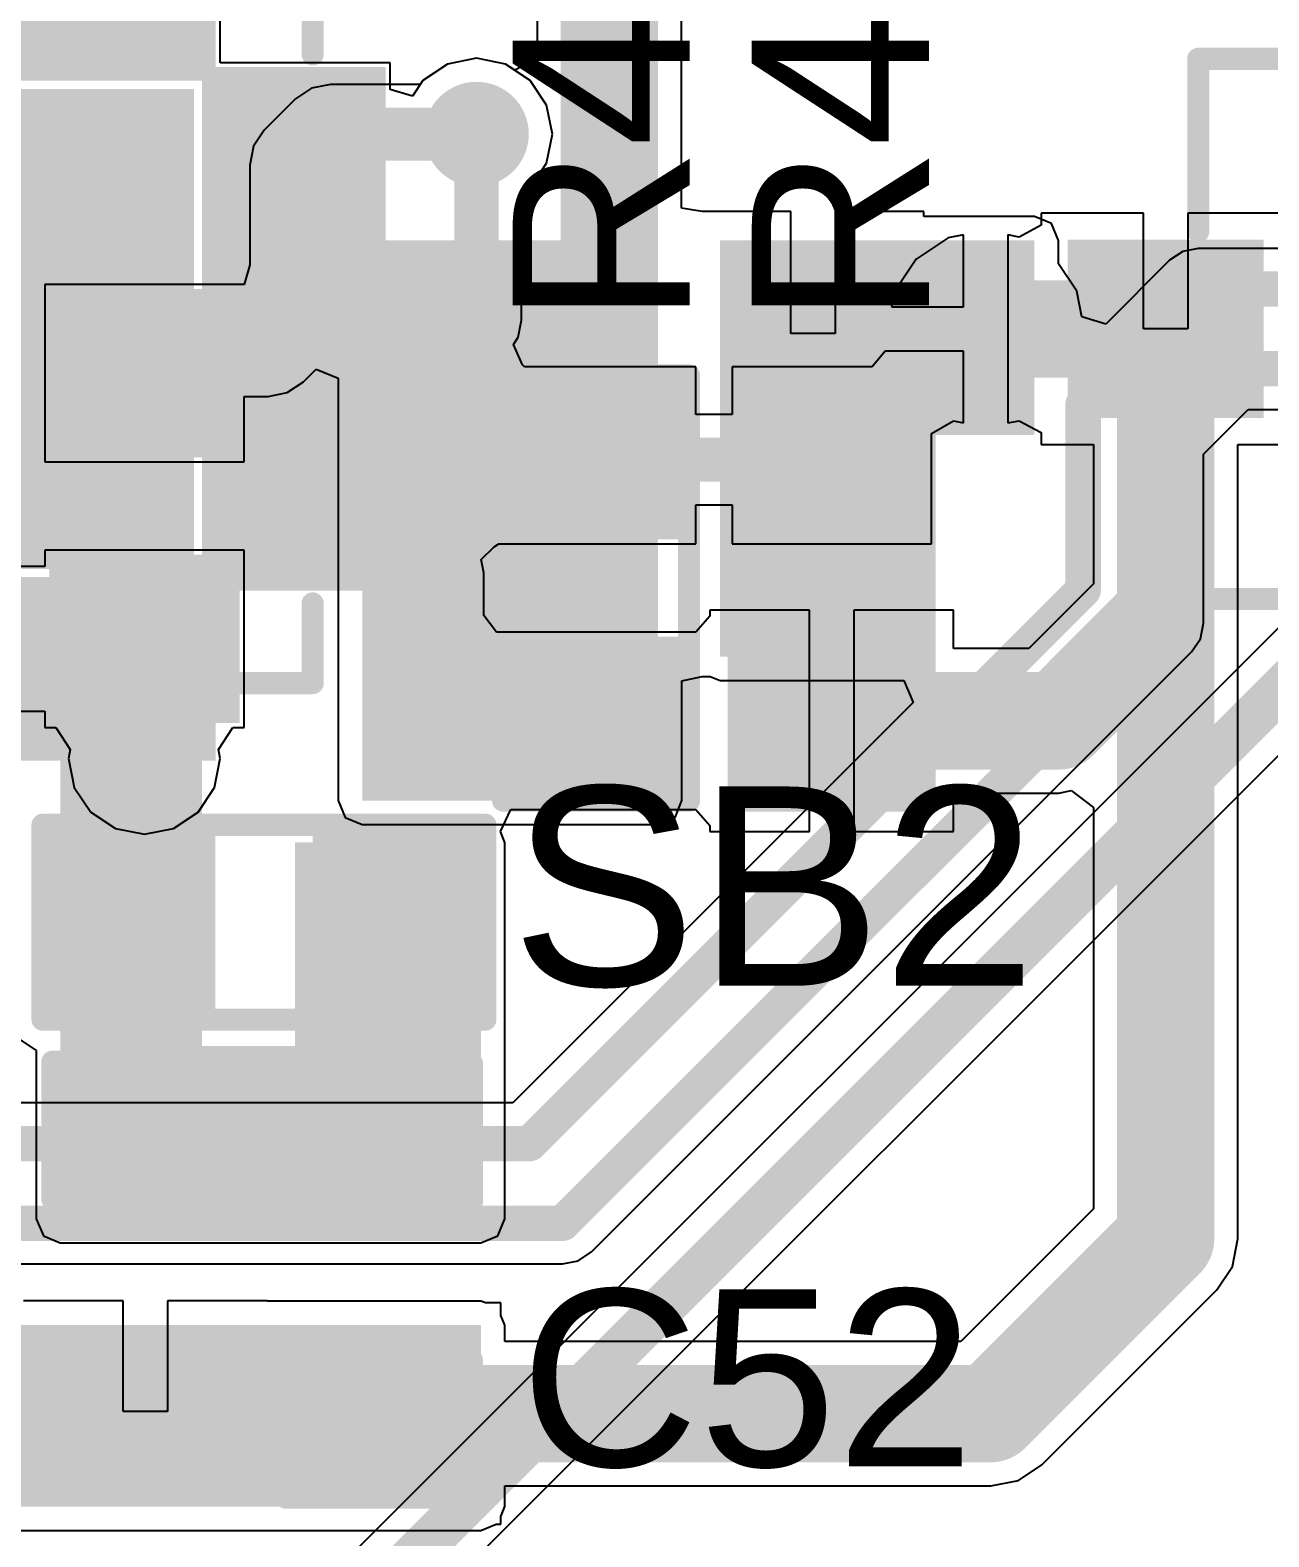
# Model space of a CAD drawing. Header units: millimetres. Extents: x -0.26 to 4.68, y -0.29 to 2.93.
# Drawn here: x 3.935 to 4.2148, y 1.1881 to 1.5284 of the extents above; entities that cross this region are included whole.
import ezdxf

# ---------------------------------------------------------------- set-up
doc = ezdxf.new("R2010")
doc.units = ezdxf.units.MM
doc.header["$MEASUREMENT"] = 0
for name, color, linetype in [('BottomLayer', 5, 'Continuous'), ('BottomPaste', 16, 'Continuous'), ('BottomSolder', 6, 'Continuous'), ('TopLayer', 1, 'Continuous'), ('TopOverlay', 2, 'Continuous'), ('TopPaste', 8, 'Continuous'), ('TopSolder', 216, 'Continuous'), ('ViaHoleLayer', 16, 'Continuous')]:
    doc.layers.add(name, color=color, linetype=linetype)
doc.styles.add('Arial', font='', dxfattribs={"height": 0.2})
doc.styles.get('Arial').set_extended_font_data('Arial')

# ---------------------------------------------------------------- blocks, each defined once
blk = doc.blocks.new('24_QFN__4_4__21')
at = {"layer": 'TopLayer'}
for points in [[(-0.05512, 0.06004), (-0.05512, 0.0935), (-0.04331, 0.0935), (-0.04331, 0.06004)], [(-0.03543, 0.06004), (-0.03543, 0.0935), (-0.02362, 0.0935), (-0.02362, 0.06004)], [(-0.01575, 0.06004), (-0.01575, 0.0935), (-0.00394, 0.0935), (-0.00394, 0.06004)], [(0.00394, 0.06004), (0.00394, 0.0935), (0.01575, 0.0935), (0.01575, 0.06004)], [(0.02362, 0.06004), (0.02362, 0.0935), (0.03543, 0.0935), (0.03543, 0.06004)], [(0.04331, 0.06004), (0.04331, 0.0935), (0.05512, 0.0935), (0.05512, 0.06004)], [(-0.0935, 0.05512), (-0.06004, 0.05512), (-0.06004, 0.04331), (-0.0935, 0.04331)], [(0.06004, 0.05512), (0.0935, 0.05512), (0.0935, 0.04331), (0.06004, 0.04331)], [(-0.0502, -0.0502), (-0.0502, 0.0502), (0.0502, 0.0502), (0.0502, -0.0502)], [(-0.0935, 0.03543), (-0.06004, 0.03543), (-0.06004, 0.02362), (-0.0935, 0.02362)], [(0.06004, 0.03543), (0.0935, 0.03543), (0.0935, 0.02362), (0.06004, 0.02362)], [(-0.0935, 0.01575), (-0.06004, 0.01575), (-0.06004, 0.00394), (-0.0935, 0.00394)], [(0.06004, 0.01575), (0.0935, 0.01575), (0.0935, 0.00394), (0.06004, 0.00394)], [(-0.0935, -0.00394), (-0.06004, -0.00394), (-0.06004, -0.01575), (-0.0935, -0.01575)], [(0.06004, -0.00394), (0.0935, -0.00394), (0.0935, -0.01575), (0.06004, -0.01575)], [(-0.0935, -0.02362), (-0.06004, -0.02362), (-0.06004, -0.03543), (-0.0935, -0.03543)], [(0.06004, -0.02362), (0.0935, -0.02362), (0.0935, -0.03543), (0.06004, -0.03543)], [(-0.0935, -0.04331), (-0.06004, -0.04331), (-0.06004, -0.05512), (-0.0935, -0.05512)], [(0.06004, -0.04331), (0.0935, -0.04331), (0.0935, -0.05512), (0.06004, -0.05512)], [(-0.04331, -0.06004), (-0.04331, -0.0935), (-0.05512, -0.0935), (-0.05512, -0.06004)], [(-0.02362, -0.06004), (-0.02362, -0.0935), (-0.03543, -0.0935), (-0.03543, -0.06004)], [(-0.00394, -0.06004), (-0.00394, -0.0935), (-0.01575, -0.0935), (-0.01575, -0.06004)], [(0.01575, -0.06004), (0.01575, -0.0935), (0.00394, -0.0935), (0.00394, -0.06004)], [(0.03543, -0.06004), (0.03543, -0.0935), (0.02362, -0.0935), (0.02362, -0.06004)], [(0.05512, -0.06004), (0.05512, -0.0935), (0.04331, -0.0935), (0.04331, -0.06004)]]:
    blk.add_hatch(color=1, dxfattribs=at).paths.add_polyline_path(points)
at = {"layer": 'TopPaste'}
for points in [[(-0.05512, 0.06004), (-0.05512, 0.0935), (-0.04331, 0.0935), (-0.04331, 0.06004)], [(-0.03543, 0.06004), (-0.03543, 0.0935), (-0.02362, 0.0935), (-0.02362, 0.06004)], [(-0.01575, 0.06004), (-0.01575, 0.0935), (-0.00394, 0.0935), (-0.00394, 0.06004)], [(0.00394, 0.06004), (0.00394, 0.0935), (0.01575, 0.0935), (0.01575, 0.06004)], [(0.02362, 0.06004), (0.02362, 0.0935), (0.03543, 0.0935), (0.03543, 0.06004)], [(0.04331, 0.06004), (0.04331, 0.0935), (0.05512, 0.0935), (0.05512, 0.06004)], [(-0.0935, 0.05512), (-0.06004, 0.05512), (-0.06004, 0.04331), (-0.0935, 0.04331)], [(0.06004, 0.05512), (0.0935, 0.05512), (0.0935, 0.04331), (0.06004, 0.04331)], [(-0.0502, -0.0502), (-0.0502, 0.0502), (0.0502, 0.0502), (0.0502, -0.0502)], [(-0.0935, 0.03543), (-0.06004, 0.03543), (-0.06004, 0.02362), (-0.0935, 0.02362)], [(0.06004, 0.03543), (0.0935, 0.03543), (0.0935, 0.02362), (0.06004, 0.02362)], [(-0.0935, 0.01575), (-0.06004, 0.01575), (-0.06004, 0.00394), (-0.0935, 0.00394)], [(0.06004, 0.01575), (0.0935, 0.01575), (0.0935, 0.00394), (0.06004, 0.00394)], [(-0.0935, -0.00394), (-0.06004, -0.00394), (-0.06004, -0.01575), (-0.0935, -0.01575)], [(0.06004, -0.00394), (0.0935, -0.00394), (0.0935, -0.01575), (0.06004, -0.01575)], [(-0.0935, -0.02362), (-0.06004, -0.02362), (-0.06004, -0.03543), (-0.0935, -0.03543)], [(0.06004, -0.02362), (0.0935, -0.02362), (0.0935, -0.03543), (0.06004, -0.03543)], [(-0.0935, -0.04331), (-0.06004, -0.04331), (-0.06004, -0.05512), (-0.0935, -0.05512)], [(0.06004, -0.04331), (0.0935, -0.04331), (0.0935, -0.05512), (0.06004, -0.05512)], [(-0.04331, -0.06004), (-0.04331, -0.0935), (-0.05512, -0.0935), (-0.05512, -0.06004)], [(-0.02362, -0.06004), (-0.02362, -0.0935), (-0.03543, -0.0935), (-0.03543, -0.06004)], [(-0.00394, -0.06004), (-0.00394, -0.0935), (-0.01575, -0.0935), (-0.01575, -0.06004)], [(0.01575, -0.06004), (0.01575, -0.0935), (0.00394, -0.0935), (0.00394, -0.06004)], [(0.03543, -0.06004), (0.03543, -0.0935), (0.02362, -0.0935), (0.02362, -0.06004)], [(0.05512, -0.06004), (0.05512, -0.0935), (0.04331, -0.0935), (0.04331, -0.06004)]]:
    blk.add_hatch(color=8, dxfattribs=at).paths.add_polyline_path(points)
at = {"layer": 'TopSolder'}
for points in [[(-0.05912, 0.05604), (-0.05912, 0.0975), (-0.03931, 0.0975), (-0.03931, 0.05604)], [(-0.03943, 0.05604), (-0.03943, 0.0975), (-0.01962, 0.0975), (-0.01962, 0.05604)], [(-0.01975, 0.05604), (-0.01975, 0.0975), (0.00006, 0.0975), (0.00006, 0.05604)], [(-0.00006, 0.05604), (-0.00006, 0.0975), (0.01975, 0.0975), (0.01975, 0.05604)], [(0.01962, 0.05604), (0.01962, 0.0975), (0.03943, 0.0975), (0.03943, 0.05604)], [(0.03931, 0.05604), (0.03931, 0.0975), (0.05912, 0.0975), (0.05912, 0.05604)], [(-0.0975, 0.05912), (-0.05604, 0.05912), (-0.05604, 0.03931), (-0.0975, 0.03931)], [(0.05604, 0.05912), (0.0975, 0.05912), (0.0975, 0.03931), (0.05604, 0.03931)], [(-0.0542, -0.0542), (-0.0542, 0.0542), (0.0542, 0.0542), (0.0542, -0.0542)], [(-0.0975, 0.03943), (-0.05604, 0.03943), (-0.05604, 0.01962), (-0.0975, 0.01962)], [(0.05604, 0.03943), (0.0975, 0.03943), (0.0975, 0.01962), (0.05604, 0.01962)], [(-0.0975, 0.01975), (-0.05604, 0.01975), (-0.05604, -0.00006), (-0.0975, -0.00006)], [(0.05604, 0.01975), (0.0975, 0.01975), (0.0975, -0.00006), (0.05604, -0.00006)], [(-0.0975, 0.00006), (-0.05604, 0.00006), (-0.05604, -0.01975), (-0.0975, -0.01975)], [(0.05604, 0.00006), (0.0975, 0.00006), (0.0975, -0.01975), (0.05604, -0.01975)], [(-0.0975, -0.01962), (-0.05604, -0.01962), (-0.05604, -0.03943), (-0.0975, -0.03943)], [(0.05604, -0.01962), (0.0975, -0.01962), (0.0975, -0.03943), (0.05604, -0.03943)], [(-0.0975, -0.03931), (-0.05604, -0.03931), (-0.05604, -0.05912), (-0.0975, -0.05912)], [(0.05604, -0.03931), (0.0975, -0.03931), (0.0975, -0.05912), (0.05604, -0.05912)], [(-0.03931, -0.05604), (-0.03931, -0.0975), (-0.05912, -0.0975), (-0.05912, -0.05604)], [(-0.01962, -0.05604), (-0.01962, -0.0975), (-0.03943, -0.0975), (-0.03943, -0.05604)], [(0.00006, -0.05604), (0.00006, -0.0975), (-0.01975, -0.0975), (-0.01975, -0.05604)], [(0.01975, -0.05604), (0.01975, -0.0975), (-0.00006, -0.0975), (-0.00006, -0.05604)], [(0.03943, -0.05604), (0.03943, -0.0975), (0.01962, -0.0975), (0.01962, -0.05604)], [(0.05912, -0.05604), (0.05912, -0.0975), (0.03931, -0.0975), (0.03931, -0.05604)]]:
    blk.add_hatch(color=216, dxfattribs=at).paths.add_polyline_path(points)
at = {"layer": 'TopOverlay', "const_width": 0.005}
for points in [[(-0.08, 0.081), (-0.062, 0.081)], [(-0.08, 0.081), (-0.08, 0.064)], [(0.062, 0.081), (0.08, 0.081)], [(0.08, 0.081), (0.08, 0.064)], [(-0.105, 0.054), (-0.105, 0.044)], [(-0.105, 0.054), (-0.1, 0.049)], [(-0.1, 0.049), (-0.105, 0.044)], [(-0.08, -0.064), (-0.08, -0.081)], [(0.08, -0.064), (0.08, -0.081)], [(-0.08, -0.081), (-0.062, -0.081)], [(0.062, -0.081), (0.08, -0.081)]]:
    blk.add_lwpolyline(points, dxfattribs=at)
at = {"layer": 'TopOverlay', "const_width": 0.0025}
for points in [[(-0.08125, 0.081, 1), (-0.07875, 0.081, 1)], [(-0.08125, 0.081, 1), (-0.07875, 0.081, 1)], [(-0.06325, 0.081, 1), (-0.06075, 0.081, 1)], [(0.06075, 0.081, 1), (0.06325, 0.081, 1)], [(0.07875, 0.081, 1), (0.08125, 0.081, 1)], [(0.07875, 0.081, 1), (0.08125, 0.081, 1)], [(-0.08125, 0.064, 1), (-0.07875, 0.064, 1)], [(0.07875, 0.064, 1), (0.08125, 0.064, 1)], [(-0.10625, 0.054, 1), (-0.10375, 0.054, 1)], [(-0.10625, 0.054, 1), (-0.10375, 0.054, 1)], [(-0.10125, 0.049, 1), (-0.09875, 0.049, 1)], [(-0.10125, 0.049, 1), (-0.09875, 0.049, 1)], [(-0.10625, 0.044, 1), (-0.10375, 0.044, 1)], [(-0.10625, 0.044, 1), (-0.10375, 0.044, 1)], [(-0.08125, -0.064, 1), (-0.07875, -0.064, 1)], [(0.07875, -0.064, 1), (0.08125, -0.064, 1)], [(-0.08125, -0.081, 1), (-0.07875, -0.081, 1)], [(-0.08125, -0.081, 1), (-0.07875, -0.081, 1)], [(-0.06325, -0.081, 1), (-0.06075, -0.081, 1)], [(0.06075, -0.081, 1), (0.06325, -0.081, 1)], [(0.07875, -0.081, 1), (0.08125, -0.081, 1)], [(0.07875, -0.081, 1), (0.08125, -0.081, 1)]]:
    blk.add_lwpolyline(points, format="xyb", close=True, dxfattribs=at)
blk = doc.blocks.new('S______B______34')
at = {"layer": 'TopLayer'}
for points in [[(-0.045, -0.0175), (-0.045, 0.0175), (-0.015, 0.0175), (-0.015, -0.0175)], [(0.015, -0.0175), (0.015, 0.0175), (0.045, 0.0175), (0.045, -0.0175)]]:
    blk.add_hatch(color=1, dxfattribs=at).paths.add_polyline_path(points)
at = {"layer": 'TopPaste'}
for points in [[(-0.045, -0.0175), (-0.045, 0.0175), (-0.015, 0.0175), (-0.015, -0.0175)], [(0.015, -0.0175), (0.015, 0.0175), (0.045, 0.0175), (0.045, -0.0175)]]:
    blk.add_hatch(color=8, dxfattribs=at).paths.add_polyline_path(points)
at = {"layer": 'TopSolder'}
for points in [[(-0.049, -0.0215), (-0.049, 0.0215), (-0.011, 0.0215), (-0.011, -0.0215)], [(0.011, -0.0215), (0.011, 0.0215), (0.049, 0.0215), (0.049, -0.0215)]]:
    blk.add_hatch(color=216, dxfattribs=at).paths.add_polyline_path(points)
at = {"layer": 'TopOverlay', "const_width": 0.005}
for points in [[(-0.05, 0.022), (0.05, 0.022)], [(-0.05, -0.022), (-0.05, 0.022)], [(0.05, -0.022), (0.05, 0.022)], [(-0.05, -0.022), (0.05, -0.022)]]:
    blk.add_lwpolyline(points, dxfattribs=at)
at = {"layer": 'TopOverlay', "const_width": 0.0025}
for points in [[(-0.05125, 0.022, 1), (-0.04875, 0.022, 1)], [(-0.05125, 0.022, 1), (-0.04875, 0.022, 1)], [(0.04875, 0.022, 1), (0.05125, 0.022, 1)], [(0.04875, 0.022, 1), (0.05125, 0.022, 1)], [(-0.05125, -0.022, 1), (-0.04875, -0.022, 1)], [(-0.05125, -0.022, 1), (-0.04875, -0.022, 1)], [(0.04875, -0.022, 1), (0.05125, -0.022, 1)], [(0.04875, -0.022, 1), (0.05125, -0.022, 1)]]:
    blk.add_lwpolyline(points, format="xyb", close=True, dxfattribs=at)
blk = doc.blocks.new('R___0603_B_40')
at = {"layer": 'BottomLayer'}
for points in [[(-0.045, -0.0175), (-0.045, 0.0175), (-0.015, 0.0175), (-0.015, -0.0175)], [(0.015, -0.0175), (0.015, 0.0175), (0.045, 0.0175), (0.045, -0.0175)]]:
    blk.add_hatch(color=5, dxfattribs=at).paths.add_polyline_path(points)
at = {"layer": 'BottomPaste'}
for points in [[(-0.045, -0.0175), (-0.045, 0.0175), (-0.015, 0.0175), (-0.015, -0.0175)], [(0.015, -0.0175), (0.015, 0.0175), (0.045, 0.0175), (0.045, -0.0175)]]:
    blk.add_hatch(color=16, dxfattribs=at).paths.add_polyline_path(points)
at = {"layer": 'BottomSolder'}
for points in [[(-0.049, -0.0215), (-0.049, 0.0215), (-0.011, 0.0215), (-0.011, -0.0215)], [(0.011, -0.0215), (0.011, 0.0215), (0.049, 0.0215), (0.049, -0.0215)]]:
    blk.add_hatch(color=6, dxfattribs=at).paths.add_polyline_path(points)
blk = doc.blocks.new('R___0603_41')
at = {"layer": 'TopLayer'}
for points in [[(-0.015, 0.0175), (-0.015, -0.0175), (-0.045, -0.0175), (-0.045, 0.0175)], [(0.045, 0.0175), (0.045, -0.0175), (0.015, -0.0175), (0.015, 0.0175)]]:
    blk.add_hatch(color=1, dxfattribs=at).paths.add_polyline_path(points)
at = {"layer": 'TopPaste'}
for points in [[(-0.015, 0.0175), (-0.015, -0.0175), (-0.045, -0.0175), (-0.045, 0.0175)], [(0.045, 0.0175), (0.045, -0.0175), (0.015, -0.0175), (0.015, 0.0175)]]:
    blk.add_hatch(color=8, dxfattribs=at).paths.add_polyline_path(points)
at = {"layer": 'TopSolder'}
for points in [[(-0.011, 0.0215), (-0.011, -0.0215), (-0.049, -0.0215), (-0.049, 0.0215)], [(0.049, 0.0215), (0.049, -0.0215), (0.011, -0.0215), (0.011, 0.0215)]]:
    blk.add_hatch(color=216, dxfattribs=at).paths.add_polyline_path(points)
at = {"layer": 'TopOverlay', "const_width": 0.005}
for points in [[(-0.048, -0.021), (-0.048, 0.021)], [(0.048, 0.021), (-0.048, 0.021)], [(0.048, -0.021), (0.048, 0.021)], [(0.048, -0.021), (-0.048, -0.021)]]:
    blk.add_lwpolyline(points, dxfattribs=at)
at = {"layer": 'TopOverlay', "const_width": 0.0025}
for points in [[(-0.04925, 0.021, 1), (-0.04675, 0.021, 1)], [(-0.04925, 0.021, 1), (-0.04675, 0.021, 1)], [(0.04675, 0.021, 1), (0.04925, 0.021, 1)], [(0.04675, 0.021, 1), (0.04925, 0.021, 1)], [(-0.04925, -0.021, 1), (-0.04675, -0.021, 1)], [(-0.04925, -0.021, 1), (-0.04675, -0.021, 1)], [(0.04675, -0.021, 1), (0.04925, -0.021, 1)], [(0.04675, -0.021, 1), (0.04925, -0.021, 1)]]:
    blk.add_lwpolyline(points, format="xyb", close=True, dxfattribs=at)
blk = doc.blocks.new('R___0603_42')
at = {"layer": 'TopLayer'}
for points in [[(-0.015, 0.0175), (-0.015, -0.0175), (-0.045, -0.0175), (-0.045, 0.0175)], [(0.045, 0.0175), (0.045, -0.0175), (0.015, -0.0175), (0.015, 0.0175)]]:
    blk.add_hatch(color=1, dxfattribs=at).paths.add_polyline_path(points)
at = {"layer": 'TopPaste'}
for points in [[(-0.015, 0.0175), (-0.015, -0.0175), (-0.045, -0.0175), (-0.045, 0.0175)], [(0.045, 0.0175), (0.045, -0.0175), (0.015, -0.0175), (0.015, 0.0175)]]:
    blk.add_hatch(color=8, dxfattribs=at).paths.add_polyline_path(points)
at = {"layer": 'TopSolder'}
for points in [[(-0.011, 0.0215), (-0.011, -0.0215), (-0.049, -0.0215), (-0.049, 0.0215)], [(0.049, 0.0215), (0.049, -0.0215), (0.011, -0.0215), (0.011, 0.0215)]]:
    blk.add_hatch(color=216, dxfattribs=at).paths.add_polyline_path(points)
at = {"layer": 'TopOverlay', "const_width": 0.005}
for points in [[(-0.048, -0.021), (-0.048, 0.021)], [(0.048, 0.021), (-0.048, 0.021)], [(0.048, -0.021), (0.048, 0.021)], [(0.048, -0.021), (-0.048, -0.021)]]:
    blk.add_lwpolyline(points, dxfattribs=at)
at = {"layer": 'TopOverlay', "const_width": 0.0025}
for points in [[(-0.04925, 0.021, 1), (-0.04675, 0.021, 1)], [(-0.04925, 0.021, 1), (-0.04675, 0.021, 1)], [(0.04675, 0.021, 1), (0.04925, 0.021, 1)], [(0.04675, 0.021, 1), (0.04925, 0.021, 1)], [(-0.04925, -0.021, 1), (-0.04675, -0.021, 1)], [(-0.04925, -0.021, 1), (-0.04675, -0.021, 1)], [(0.04675, -0.021, 1), (0.04925, -0.021, 1)], [(0.04675, -0.021, 1), (0.04925, -0.021, 1)]]:
    blk.add_lwpolyline(points, format="xyb", close=True, dxfattribs=at)
blk = doc.blocks.new('S___23_145')
at = {"layer": 'TopLayer'}
for points in [[(-0.01614, 0.05748), (0.01614, 0.05748), (0.01614, 0.02126), (-0.01614, 0.02126)], [(-0.05354, -0.02126), (-0.02126, -0.02126), (-0.02126, -0.05748), (-0.05354, -0.05748)], [(0.02126, -0.02126), (0.05354, -0.02126), (0.05354, -0.05748), (0.02126, -0.05748)]]:
    blk.add_hatch(color=1, dxfattribs=at).paths.add_polyline_path(points)
at = {"layer": 'TopPaste'}
for points in [[(-0.01614, 0.05748), (0.01614, 0.05748), (0.01614, 0.02126), (-0.01614, 0.02126)], [(-0.05354, -0.02126), (-0.02126, -0.02126), (-0.02126, -0.05748), (-0.05354, -0.05748)], [(0.02126, -0.02126), (0.05354, -0.02126), (0.05354, -0.05748), (0.02126, -0.05748)]]:
    blk.add_hatch(color=8, dxfattribs=at).paths.add_polyline_path(points)
at = {"layer": 'TopSolder'}
for points in [[(-0.02014, 0.06148), (0.02014, 0.06148), (0.02014, 0.01726), (-0.02014, 0.01726)], [(-0.05754, -0.01726), (-0.01726, -0.01726), (-0.01726, -0.06148), (-0.05754, -0.06148)], [(0.01726, -0.01726), (0.05754, -0.01726), (0.05754, -0.06148), (0.01726, -0.06148)]]:
    blk.add_hatch(color=216, dxfattribs=at).paths.add_polyline_path(points)
at = {"layer": 'TopOverlay', "const_width": 0.005}
for points in [[(-0.061, 0.032), (-0.061, -0.023)], [(-0.061, 0.032), (-0.022, 0.032)], [(0.022, 0.032), (0.061, 0.032)], [(0.061, 0.032), (0.061, -0.023)], [(-0.013, -0.031), (0.013, -0.031)], [(-0.066, -0.041), (-0.061, -0.046)], [(-0.066, -0.041), (-0.066, -0.051)], [(-0.061, -0.046), (-0.066, -0.051)]]:
    blk.add_lwpolyline(points, dxfattribs=at)
at = {"layer": 'TopOverlay', "const_width": 0.0025}
for points in [[(-0.06225, 0.032, 1), (-0.05975, 0.032, 1)], [(-0.06225, 0.032, 1), (-0.05975, 0.032, 1)], [(-0.02325, 0.032, 1), (-0.02075, 0.032, 1)], [(0.02075, 0.032, 1), (0.02325, 0.032, 1)], [(0.05975, 0.032, 1), (0.06225, 0.032, 1)], [(0.05975, 0.032, 1), (0.06225, 0.032, 1)], [(-0.06225, -0.023, 1), (-0.05975, -0.023, 1)], [(0.05975, -0.023, 1), (0.06225, -0.023, 1)], [(-0.01425, -0.031, 1), (-0.01175, -0.031, 1)], [(0.01175, -0.031, 1), (0.01425, -0.031, 1)], [(-0.06725, -0.041, 1), (-0.06475, -0.041, 1)], [(-0.06725, -0.041, 1), (-0.06475, -0.041, 1)], [(-0.06225, -0.046, 1), (-0.05975, -0.046, 1)], [(-0.06225, -0.046, 1), (-0.05975, -0.046, 1)], [(-0.06725, -0.051, 1), (-0.06475, -0.051, 1)], [(-0.06725, -0.051, 1), (-0.06475, -0.051, 1)]]:
    blk.add_lwpolyline(points, format="xyb", close=True, dxfattribs=at)
blk = doc.blocks.new('C___0603_150')
at = {"layer": 'TopLayer'}
for points in [[(-0.015, 0.0175), (-0.015, -0.0175), (-0.045, -0.0175), (-0.045, 0.0175)], [(0.045, 0.0175), (0.045, -0.0175), (0.015, -0.0175), (0.015, 0.0175)]]:
    blk.add_hatch(color=1, dxfattribs=at).paths.add_polyline_path(points)
at = {"layer": 'TopPaste'}
for points in [[(-0.015, 0.0175), (-0.015, -0.0175), (-0.045, -0.0175), (-0.045, 0.0175)], [(0.045, 0.0175), (0.045, -0.0175), (0.015, -0.0175), (0.015, 0.0175)]]:
    blk.add_hatch(color=8, dxfattribs=at).paths.add_polyline_path(points)
at = {"layer": 'TopSolder'}
for points in [[(-0.01264, 0.01986), (-0.01264, -0.01986), (-0.04736, -0.01986), (-0.04736, 0.01986)], [(0.04736, 0.01986), (0.04736, -0.01986), (0.01264, -0.01986), (0.01264, 0.01986)]]:
    blk.add_hatch(color=216, dxfattribs=at).paths.add_polyline_path(points)
at = {"layer": 'TopOverlay', "const_width": 0.005}
for points in [[(-0.018, 0.021), (-0.049, 0.021)], [(-0.049, -0.021), (-0.049, 0.021)], [(0.049, 0.021), (0.018, 0.021)], [(0.049, -0.021), (0.049, 0.021)], [(-0.018, -0.021), (-0.049, -0.021)], [(0.049, -0.021), (0.018, -0.021)]]:
    blk.add_lwpolyline(points, dxfattribs=at)
at = {"layer": 'TopOverlay', "const_width": 0.0025}
for points in [[(-0.05025, 0.021, 1), (-0.04775, 0.021, 1)], [(-0.05025, 0.021, 1), (-0.04775, 0.021, 1)], [(-0.01925, 0.021, 1), (-0.01675, 0.021, 1)], [(0.01675, 0.021, 1), (0.01925, 0.021, 1)], [(0.04775, 0.021, 1), (0.05025, 0.021, 1)], [(0.04775, 0.021, 1), (0.05025, 0.021, 1)], [(-0.05025, -0.021, 1), (-0.04775, -0.021, 1)], [(-0.05025, -0.021, 1), (-0.04775, -0.021, 1)], [(-0.01925, -0.021, 1), (-0.01675, -0.021, 1)], [(0.01675, -0.021, 1), (0.01925, -0.021, 1)], [(0.04775, -0.021, 1), (0.05025, -0.021, 1)], [(0.04775, -0.021, 1), (0.05025, -0.021, 1)]]:
    blk.add_lwpolyline(points, format="xyb", close=True, dxfattribs=at)
blk = doc.blocks.new('C___0603_151')
at = {"layer": 'TopLayer'}
for points in [[(-0.015, 0.0175), (-0.015, -0.0175), (-0.045, -0.0175), (-0.045, 0.0175)], [(0.045, 0.0175), (0.045, -0.0175), (0.015, -0.0175), (0.015, 0.0175)]]:
    blk.add_hatch(color=1, dxfattribs=at).paths.add_polyline_path(points)
at = {"layer": 'TopPaste'}
for points in [[(-0.015, 0.0175), (-0.015, -0.0175), (-0.045, -0.0175), (-0.045, 0.0175)], [(0.045, 0.0175), (0.045, -0.0175), (0.015, -0.0175), (0.015, 0.0175)]]:
    blk.add_hatch(color=8, dxfattribs=at).paths.add_polyline_path(points)
at = {"layer": 'TopSolder'}
for points in [[(-0.01264, 0.01986), (-0.01264, -0.01986), (-0.04736, -0.01986), (-0.04736, 0.01986)], [(0.04736, 0.01986), (0.04736, -0.01986), (0.01264, -0.01986), (0.01264, 0.01986)]]:
    blk.add_hatch(color=216, dxfattribs=at).paths.add_polyline_path(points)
at = {"layer": 'TopOverlay', "const_width": 0.005}
for points in [[(-0.018, 0.021), (-0.049, 0.021)], [(-0.049, -0.021), (-0.049, 0.021)], [(0.049, 0.021), (0.018, 0.021)], [(0.049, -0.021), (0.049, 0.021)], [(-0.018, -0.021), (-0.049, -0.021)], [(0.049, -0.021), (0.018, -0.021)]]:
    blk.add_lwpolyline(points, dxfattribs=at)
at = {"layer": 'TopOverlay', "const_width": 0.0025}
for points in [[(-0.05025, 0.021, 1), (-0.04775, 0.021, 1)], [(-0.05025, 0.021, 1), (-0.04775, 0.021, 1)], [(-0.01925, 0.021, 1), (-0.01675, 0.021, 1)], [(0.01675, 0.021, 1), (0.01925, 0.021, 1)], [(0.04775, 0.021, 1), (0.05025, 0.021, 1)], [(0.04775, 0.021, 1), (0.05025, 0.021, 1)], [(-0.05025, -0.021, 1), (-0.04775, -0.021, 1)], [(-0.05025, -0.021, 1), (-0.04775, -0.021, 1)], [(-0.01925, -0.021, 1), (-0.01675, -0.021, 1)], [(0.01675, -0.021, 1), (0.01925, -0.021, 1)], [(0.04775, -0.021, 1), (0.05025, -0.021, 1)], [(0.04775, -0.021, 1), (0.05025, -0.021, 1)]]:
    blk.add_lwpolyline(points, format="xyb", close=True, dxfattribs=at)
blk = doc.blocks.new('C___0603_B_152')
at = {"layer": 'BottomLayer'}
for points in [[(-0.045, -0.0175), (-0.045, 0.0175), (-0.015, 0.0175), (-0.015, -0.0175)], [(0.015, -0.0175), (0.015, 0.0175), (0.045, 0.0175), (0.045, -0.0175)]]:
    blk.add_hatch(color=5, dxfattribs=at).paths.add_polyline_path(points)
at = {"layer": 'BottomPaste'}
for points in [[(-0.045, -0.0175), (-0.045, 0.0175), (-0.015, 0.0175), (-0.015, -0.0175)], [(0.015, -0.0175), (0.015, 0.0175), (0.045, 0.0175), (0.045, -0.0175)]]:
    blk.add_hatch(color=16, dxfattribs=at).paths.add_polyline_path(points)
at = {"layer": 'BottomSolder'}
for points in [[(-0.04736, -0.01986), (-0.04736, 0.01986), (-0.01264, 0.01986), (-0.01264, -0.01986)], [(0.01264, -0.01986), (0.01264, 0.01986), (0.04736, 0.01986), (0.04736, -0.01986)]]:
    blk.add_hatch(color=6, dxfattribs=at).paths.add_polyline_path(points)
blk = doc.blocks.new('C___0603_B_153')
at = {"layer": 'BottomLayer'}
for points in [[(-0.045, -0.0175), (-0.045, 0.0175), (-0.015, 0.0175), (-0.015, -0.0175)], [(0.015, -0.0175), (0.015, 0.0175), (0.045, 0.0175), (0.045, -0.0175)]]:
    blk.add_hatch(color=5, dxfattribs=at).paths.add_polyline_path(points)
at = {"layer": 'BottomPaste'}
for points in [[(-0.045, -0.0175), (-0.045, 0.0175), (-0.015, 0.0175), (-0.015, -0.0175)], [(0.015, -0.0175), (0.015, 0.0175), (0.045, 0.0175), (0.045, -0.0175)]]:
    blk.add_hatch(color=16, dxfattribs=at).paths.add_polyline_path(points)
at = {"layer": 'BottomSolder'}
for points in [[(-0.04736, -0.01986), (-0.04736, 0.01986), (-0.01264, 0.01986), (-0.01264, -0.01986)], [(0.01264, -0.01986), (0.01264, 0.01986), (0.04736, 0.01986), (0.04736, -0.01986)]]:
    blk.add_hatch(color=6, dxfattribs=at).paths.add_polyline_path(points)

msp = doc.modelspace()

# ---------------------------------------------------------------- hatches: boundary and pattern name
at = {"layer": 'BottomLayer'}
h = msp.add_hatch(color=5, dxfattribs=at)
edge = h.paths.add_edge_path()
edge.add_arc((4.03582, 1.50495), 0.01181, 0, 360)
for points in [[(4.01002, 1.35442), (4.07682, 1.35442), (4.07682, 1.48095), (4.01002, 1.48095)], [(4.09082, 1.38695), (4.13482, 1.38695), (4.13482, 1.48095), (4.09082, 1.48095)], [(4.13082, 1.43695), (4.16182, 1.43695), (4.16182, 1.48095), (4.13082, 1.48095)]]:
    msp.add_hatch(color=5, dxfattribs=at).paths.add_polyline_path(points)
h = msp.add_hatch(color=5, dxfattribs=at)
edge = h.paths.add_edge_path()
edge.add_arc((4.15082, 1.46095), 0.01181, 0, 360)
h = msp.add_hatch(color=5, dxfattribs=at)
edge = h.paths.add_edge_path()
edge.add_arc((4.0273, 1.37242), 0.01181, 0, 360)
h = msp.add_hatch(color=5, dxfattribs=at)
edge = h.paths.add_edge_path()
edge.add_arc((3.96082, 1.36395), 0.01181, 0, 360)
at = {"layer": 'BottomSolder'}
h = msp.add_hatch(color=6, dxfattribs=at)
edge = h.paths.add_edge_path()
edge.add_arc((4.03582, 1.50495), 0.00591, 0, 360)
h = msp.add_hatch(color=6, dxfattribs=at)
edge = h.paths.add_edge_path()
edge.add_arc((4.15082, 1.46095), 0.00591, 0, 360)
h = msp.add_hatch(color=6, dxfattribs=at)
edge = h.paths.add_edge_path()
edge.add_arc((4.0273, 1.37242), 0.00591, 0, 360)
h = msp.add_hatch(color=6, dxfattribs=at)
edge = h.paths.add_edge_path()
edge.add_arc((3.96082, 1.36395), 0.00591, 0, 360)
at = {"layer": 'TopLayer'}
h = msp.add_hatch(color=1, dxfattribs=at)
edge = h.paths.add_edge_path()
edge.add_arc((4.03582, 1.50495), 0.01181, 0, 360)
h = msp.add_hatch(color=1, dxfattribs=at)
edge = h.paths.add_edge_path()
edge.add_arc((4.15082, 1.46095), 0.01181, 0, 360)
for points in [[(3.94182, 1.26095), (3.97382, 1.26095), (3.97382, 1.39995), (3.94182, 1.39995)], [(3.99482, 1.25995), (4.03682, 1.25995), (4.03682, 1.34495), (3.99482, 1.34495)], [(3.94182, 1.25995), (4.03682, 1.25995), (4.03682, 1.29895), (3.94182, 1.29895)], [(3.82482, 1.19495), (4.03682, 1.19495), (4.03682, 1.23595), (3.82482, 1.23595)]]:
    msp.add_hatch(color=1, dxfattribs=at).paths.add_polyline_path(points)
h = msp.add_hatch(color=1, dxfattribs=at)
edge = h.paths.add_edge_path()
edge.add_arc((4.0273, 1.37242), 0.01181, 0, 360)
h = msp.add_hatch(color=1, dxfattribs=at)
edge = h.paths.add_edge_path()
edge.add_arc((3.96082, 1.36395), 0.01181, 0, 360)
at = {"layer": 'TopSolder'}
h = msp.add_hatch(color=216, dxfattribs=at)
edge = h.paths.add_edge_path()
edge.add_arc((4.03582, 1.50495), 0.00591, 0, 360)
h = msp.add_hatch(color=216, dxfattribs=at)
edge = h.paths.add_edge_path()
edge.add_arc((4.15082, 1.46095), 0.00591, 0, 360)
h = msp.add_hatch(color=216, dxfattribs=at)
edge = h.paths.add_edge_path()
edge.add_arc((4.0273, 1.37242), 0.00591, 0, 360)
h = msp.add_hatch(color=216, dxfattribs=at)
edge = h.paths.add_edge_path()
edge.add_arc((3.96082, 1.36395), 0.00591, 0, 360)
at = {"layer": 'ViaHoleLayer'}
h = msp.add_hatch(color=16, dxfattribs=at)
edge = h.paths.add_edge_path()
edge.add_arc((4.03582, 1.50495), 0.00591, 0, 360)
h = msp.add_hatch(color=16, dxfattribs=at)
edge = h.paths.add_edge_path()
edge.add_arc((4.15082, 1.46095), 0.00591, 0, 360)
h = msp.add_hatch(color=16, dxfattribs=at)
edge = h.paths.add_edge_path()
edge.add_arc((4.0273, 1.37242), 0.00591, 0, 360)
h = msp.add_hatch(color=16, dxfattribs=at)
edge = h.paths.add_edge_path()
edge.add_arc((3.96082, 1.36395), 0.00591, 0, 360)

# ---------------------------------------------------------------- linework, layer by layer
at = {"layer": 'BottomLayer'}
for p, q in [((4.55563, 1.73217), (3.90098, 1.07753)), ((3.99036, 1.13807), (4.5622, 1.70991)), ((4.04951, 1.58779), (4.04951, 1.52204)), ((4.08214, 1.48821), (4.08214, 1.58779)), ((4.03582, 1.52209), (4.02926, 1.52078)), ((4.04238, 1.52078), (4.03582, 1.52209)), ((4.04951, 1.52204), (4.04451, 1.51936)), ((4.02926, 1.52078), (4.0237, 1.51707)), ((4.04451, 1.51936), (4.04238, 1.52078)), ((3.99856, 1.51531), (3.99492, 1.51288)), ((4.00285, 1.51616), (3.99856, 1.51531)), ((4.0231, 1.51616), (4.00285, 1.51616)), ((4.00285, 1.51616), (4.00285, 1.51616)), ((4.0237, 1.51707), (4.0231, 1.51616)), ((3.99492, 1.51288), (3.98789, 1.50585)), ((3.99492, 1.51288), (3.99492, 1.51288)), ((3.98789, 1.50585), (3.98546, 1.50221)), ((3.98546, 1.50221), (3.98461, 1.49792)), ((3.98461, 1.49792), (3.98461, 1.49792)), ((3.98461, 1.49792), (3.98461, 1.47542)), ((4.08682, 1.48745), (4.08214, 1.48821)), ((4.08714, 1.48745), (4.08682, 1.48745)), ((4.10682, 1.48745), (4.08714, 1.48745)), ((4.10682, 1.45995), (4.10682, 1.48745)), ((4.13682, 1.48745), (4.11682, 1.48745)), ((4.11682, 1.48745), (4.11682, 1.45995)), ((4.13682, 1.48636), (4.13682, 1.48745)), ((4.16182, 1.48636), (4.13682, 1.48636)), ((4.16565, 1.48478), (4.16182, 1.48636)), ((4.16723, 1.48095), (4.16565, 1.48478)), ((4.16723, 1.47565), (4.16723, 1.48095)), ((4.19531, 1.47843), (4.19233, 1.47644)), ((4.19882, 1.47912), (4.19531, 1.47843)), ((4.21925, 1.47912), (4.19882, 1.47912)), ((3.98461, 1.47542), (3.98332, 1.47095)), ((4.17137, 1.46946), (4.16723, 1.47565)), ((4.19233, 1.47644), (4.17794, 1.46204)), ((3.98332, 1.47095), (3.93832, 1.47095)), ((3.93832, 1.47095), (3.93832, 1.43095)), ((4.17252, 1.46369), (4.17137, 1.46946)), ((4.17794, 1.46204), (4.17252, 1.46369)), ((4.11682, 1.45995), (4.10682, 1.45995)), ((3.99672, 1.449), (3.9996, 1.45188)), ((3.9996, 1.45188), (4.0046, 1.44981)), ((4.0046, 1.44981), (4.0046, 1.35442)), ((3.98879, 1.44572), (3.99309, 1.44657)), ((3.99309, 1.44657), (3.99672, 1.449)), ((3.98332, 1.43095), (3.98332, 1.44572)), ((3.98332, 1.44572), (3.98879, 1.44572)), ((3.98879, 1.44572), (3.98879, 1.44572)), ((4.2, 1.43269), (4.21008, 1.44277)), ((4.21008, 1.44277), (4.21925, 1.44277)), ((3.93832, 1.43095), (3.98332, 1.43095)), ((4.2, 1.39449), (4.2, 1.43269)), ((3.98332, 1.41095), (3.93832, 1.41095)), ((3.93832, 1.41095), (3.93832, 1.40726)), ((3.98332, 1.37095), (3.98332, 1.41095)), ((3.93832, 1.40726), (3.93047, 1.40726)), ((4.1993, 1.39098), (4.2, 1.39449)), ((4.19731, 1.388), (4.1993, 1.39098)), ((4.06177, 1.25246), (4.19731, 1.388)), ((4.08223, 1.38145), (4.08682, 1.38245)), ((4.08682, 1.38245), (4.08723, 1.38245)), ((4.08723, 1.38245), (4.08862, 1.38245)), ((4.08862, 1.38245), (4.09082, 1.38154)), ((4.08223, 1.35442), (4.08223, 1.38145)), ((4.09082, 1.38154), (4.13236, 1.38154)), ((4.13236, 1.38154), (4.13443, 1.37654)), ((4.13443, 1.37654), (4.04402, 1.28612)), ((3.92371, 1.37464), (3.93832, 1.37464)), ((3.93832, 1.37464), (3.93832, 1.37095)), ((3.93832, 1.37095), (3.94085, 1.37095)), ((3.94085, 1.37095), (3.94408, 1.36595)), ((3.97757, 1.36595), (3.98079, 1.37095)), ((3.98079, 1.37095), (3.98332, 1.37095)), ((3.94408, 1.36595), (3.94368, 1.36395)), ((3.97796, 1.36395), (3.97757, 1.36595)), ((3.94368, 1.36395), (3.94499, 1.35739)), ((3.97666, 1.35739), (3.97796, 1.36395)), ((3.94499, 1.35739), (3.9487, 1.35183)), ((3.97294, 1.35183), (3.97666, 1.35739)), ((3.9487, 1.35183), (3.95426, 1.34811)), ((3.96738, 1.34811), (3.97294, 1.35183)), ((4.0046, 1.35442), (4.00619, 1.35059)), ((4.08065, 1.35059), (4.08223, 1.35442)), ((3.95426, 1.34811), (3.96082, 1.34681)), ((3.96082, 1.34681), (3.96738, 1.34811)), ((4.00619, 1.35059), (4.01002, 1.34901)), ((4.01002, 1.34901), (4.07682, 1.34901)), ((4.07682, 1.34901), (4.08065, 1.35059)), ((4.04402, 1.28612), (3.92816, 1.28612)), ((4.05879, 1.25047), (4.06177, 1.25246)), ((3.91393, 1.24977), (4.05528, 1.24977)), ((4.05528, 1.24977), (4.05879, 1.25047))]:
    msp.add_line(p, q, dxfattribs=at)
for points, const_width in [([(3.80682, 0.96895), (4.56582, 1.72795)], 0.01), ([(4.06582, 1.47395), (4.06582, 1.59195)], 0.022), ([(3.99582, 1.49792), (4.00285, 1.50495)], 0.012), ([(4.00285, 1.50495), (4.03582, 1.50495)], 0.012), ([(3.99582, 1.46396), (3.99582, 1.49792)], 0.012), ([(4.06482, 1.47295), (4.06582, 1.47395)], 0.022), ([(4.06482, 1.46995), (4.06482, 1.47295)], 0.022), ([(4.05482, 1.45995), (4.06482, 1.46995)], 0.022), ([(4.17282, 1.44395), (4.19882, 1.46995)], 0.008), ([(4.19882, 1.46995), (4.22528, 1.46995)], 0.008), ([(4.05182, 1.45995), (4.05482, 1.45995)], 0.022), ([(3.98879, 1.45693), (3.99582, 1.46396)], 0.012), ([(3.96082, 1.45095), (3.96681, 1.45693)], 0.012), ([(3.96681, 1.45693), (3.98879, 1.45693)], 0.012), ([(4.19082, 1.43649), (4.20628, 1.45195)], 0.008), ([(4.20628, 1.45195), (4.22528, 1.45195)], 0.008), ([(4.17282, 1.40195), (4.17282, 1.44395)], 0.008), ([(4.19082, 1.39449), (4.19082, 1.43649)], 0.008), ([(4.04782, 1.27695), (4.17282, 1.40195)], 0.008), ([(3.92371, 1.39095), (3.96082, 1.39095)], 0.022), ([(3.96082, 1.36395), (3.96082, 1.39095)], 0.022), ([(4.05528, 1.25895), (4.19082, 1.39449)], 0.008), ([(3.92139, 1.27695), (4.04782, 1.27695)], 0.008), ([(3.91393, 1.25895), (4.05528, 1.25895)], 0.008)]:
    msp.add_lwpolyline(points, dxfattribs=dict(at, const_width=const_width))
for points, const_width in [([(3.99985, 1.50495, 1), (4.00585, 1.50495, 1)], 0.006), ([(3.99985, 1.50495, 1), (4.00585, 1.50495, 1)], 0.006), ([(4.03282, 1.50495, 1), (4.03882, 1.50495, 1)], 0.006), ([(3.99282, 1.49792, 1), (3.99882, 1.49792, 1)], 0.006), ([(3.99282, 1.49792, 1), (3.99882, 1.49792, 1)], 0.006), ([(4.05932, 1.47295, 1), (4.07032, 1.47295, 1)], 0.011), ([(4.05932, 1.47295, 1), (4.07032, 1.47295, 1)], 0.011), ([(4.06032, 1.47395, 1), (4.07132, 1.47395, 1)], 0.011), ([(4.06032, 1.47395, 1), (4.07132, 1.47395, 1)], 0.011), ([(4.05932, 1.46995, 1), (4.07032, 1.46995, 1)], 0.011), ([(4.05932, 1.46995, 1), (4.07032, 1.46995, 1)], 0.011), ([(4.19682, 1.46995, 1), (4.20082, 1.46995, 1)], 0.004), ([(4.19682, 1.46995, 1), (4.20082, 1.46995, 1)], 0.004), ([(4.04632, 1.45995, 1), (4.05732, 1.45995, 1)], 0.011), ([(4.04932, 1.45995, 1), (4.06032, 1.45995, 1)], 0.011), ([(4.04932, 1.45995, 1), (4.06032, 1.45995, 1)], 0.011), ([(3.99282, 1.46396, 1), (3.99882, 1.46396, 1)], 0.006), ([(3.99282, 1.46396, 1), (3.99882, 1.46396, 1)], 0.006), ([(3.96381, 1.45693, 1), (3.96981, 1.45693, 1)], 0.006), ([(3.96381, 1.45693, 1), (3.96981, 1.45693, 1)], 0.006), ([(3.98579, 1.45693, 1), (3.99179, 1.45693, 1)], 0.006), ([(3.98579, 1.45693, 1), (3.99179, 1.45693, 1)], 0.006), ([(3.95782, 1.45095, 1), (3.96382, 1.45095, 1)], 0.006), ([(4.20428, 1.45195, 1), (4.20828, 1.45195, 1)], 0.004), ([(4.20428, 1.45195, 1), (4.20828, 1.45195, 1)], 0.004), ([(4.17082, 1.44395, 1), (4.17482, 1.44395, 1)], 0.004), ([(4.17082, 1.44395, 1), (4.17482, 1.44395, 1)], 0.004), ([(4.18882, 1.43649, 1), (4.19282, 1.43649, 1)], 0.004), ([(4.18882, 1.43649, 1), (4.19282, 1.43649, 1)], 0.004), ([(4.17082, 1.40195, 1), (4.17482, 1.40195, 1)], 0.004), ([(4.17082, 1.40195, 1), (4.17482, 1.40195, 1)], 0.004), ([(3.95532, 1.39095, 1), (3.96632, 1.39095, 1)], 0.011), ([(3.95532, 1.39095, 1), (3.96632, 1.39095, 1)], 0.011), ([(4.18882, 1.39449, 1), (4.19282, 1.39449, 1)], 0.004), ([(4.18882, 1.39449, 1), (4.19282, 1.39449, 1)], 0.004), ([(3.95532, 1.36395, 1), (3.96632, 1.36395, 1)], 0.011), ([(4.04582, 1.27695, 1), (4.04982, 1.27695, 1)], 0.004), ([(4.04582, 1.27695, 1), (4.04982, 1.27695, 1)], 0.004), ([(4.05328, 1.25895, 1), (4.05728, 1.25895, 1)], 0.004), ([(4.05328, 1.25895, 1), (4.05728, 1.25895, 1)], 0.004)]:
    msp.add_lwpolyline(points, format="xyb", close=True, dxfattribs=dict(at, const_width=const_width))
at = {"layer": 'TopLayer'}
for p, q in [((3.97794, 1.52115), (3.97794, 1.53564)), ((4.03582, 1.52209), (4.02926, 1.52078)), ((4.04238, 1.52078), (4.03582, 1.52209)), ((3.97802, 1.52115), (3.97794, 1.52115)), ((3.97802, 1.52107), (3.97802, 1.52115)), ((4.01633, 1.52107), (3.97802, 1.52107)), ((4.01633, 1.51503), (4.01633, 1.52107)), ((4.02926, 1.52078), (4.0237, 1.51707)), ((4.04794, 1.51707), (4.04238, 1.52078)), ((4.02133, 1.51351), (4.01633, 1.51503)), ((4.0237, 1.51707), (4.02133, 1.51351)), ((4.05166, 1.51151), (4.04794, 1.51707)), ((4.05296, 1.50495), (4.05166, 1.51151)), ((4.05166, 1.49839), (4.05296, 1.50495)), ((4.04794, 1.49283), (4.05166, 1.49839)), ((4.04602, 1.49154), (4.04794, 1.49283)), ((4.04602, 1.46295), (4.04602, 1.49154)), ((4.16334, 1.48437), (4.15834, 1.48169)), ((4.18645, 1.48709), (4.16334, 1.48709)), ((4.16334, 1.48709), (4.16334, 1.48437)), ((4.18645, 1.46095), (4.18645, 1.48709)), ((4.21956, 1.48709), (4.19645, 1.48709)), ((4.19645, 1.48709), (4.19645, 1.46095)), ((4.14231, 1.48149), (4.1351, 1.47667)), ((4.14582, 1.48219), (4.14231, 1.48149)), ((4.14582, 1.46595), (4.14582, 1.48219)), ((4.15834, 1.48169), (4.15582, 1.48219)), ((4.15582, 1.48219), (4.15582, 1.46095)), ((4.1351, 1.47667), (4.13028, 1.46946)), ((4.13028, 1.46946), (4.12958, 1.46595)), ((4.12958, 1.46595), (4.14582, 1.46595)), ((4.04524, 1.45905), (4.04602, 1.46295)), ((4.15582, 1.46095), (4.15582, 1.4397)), ((4.19645, 1.46095), (4.18645, 1.46095)), ((4.04416, 1.45742), (4.04524, 1.45905)), ((4.04619, 1.45285), (4.04416, 1.45742)), ((4.12808, 1.45595), (4.12518, 1.45242)), ((4.14582, 1.45595), (4.12808, 1.45595)), ((4.14582, 1.4397), (4.14582, 1.45595)), ((4.04666, 1.45242), (4.04619, 1.45285)), ((4.08532, 1.45242), (4.04666, 1.45242)), ((4.08532, 1.44162), (4.08532, 1.45242)), ((4.12518, 1.45242), (4.09355, 1.45242)), ((4.09355, 1.45242), (4.09355, 1.44162)), ((4.09355, 1.44162), (4.08532, 1.44162)), ((4.13855, 1.43736), (4.14355, 1.44016)), ((4.14355, 1.44016), (4.14582, 1.4397)), ((4.15582, 1.4397), (4.15834, 1.44021)), ((4.15834, 1.44021), (4.16334, 1.43753)), ((4.13855, 1.41242), (4.13855, 1.43736)), ((4.16334, 1.43753), (4.16334, 1.43481)), ((4.16334, 1.43481), (4.17514, 1.43481)), ((4.17514, 1.43481), (4.17514, 1.40334)), ((4.20777, 1.39658), (4.20777, 1.43481)), ((4.20777, 1.43481), (4.21956, 1.43481)), ((4.08532, 1.41242), (4.08532, 1.42123)), ((4.08532, 1.42123), (4.09355, 1.42123)), ((4.09355, 1.42123), (4.09355, 1.41242)), ((4.03982, 1.41174), (4.0409, 1.41242)), ((4.0409, 1.41242), (4.08532, 1.41242)), ((4.09355, 1.41242), (4.13855, 1.41242)), ((4.0369, 1.40884), (4.03982, 1.41174)), ((4.03749, 1.40588), (4.0369, 1.40884)), ((4.03749, 1.39625), (4.03749, 1.40588)), ((4.17514, 1.40334), (4.16054, 1.38873)), ((4.04032, 1.39242), (4.03749, 1.39625)), ((4.08855, 1.39608), (4.08532, 1.39242)), ((4.11105, 1.39742), (4.08855, 1.39742)), ((4.08855, 1.39742), (4.08855, 1.39608)), ((4.11105, 1.37242), (4.11105, 1.39742)), ((4.14355, 1.39742), (4.12105, 1.39742)), ((4.12105, 1.39742), (4.12105, 1.37242)), ((4.14355, 1.38873), (4.14355, 1.39742)), ((4.20777, 1.25545), (4.20777, 1.39658)), ((4.08532, 1.39242), (4.04032, 1.39242)), ((4.16054, 1.38873), (4.14355, 1.38873)), ((4.11105, 1.34742), (4.11105, 1.37242)), ((4.12105, 1.37242), (4.12105, 1.34742)), ((4.14355, 1.34742), (4.14355, 1.35611)), ((4.14355, 1.35611), (4.1673, 1.35611)), ((4.1673, 1.35611), (4.17014, 1.35667)), ((4.17014, 1.35667), (4.17514, 1.35286)), ((4.04121, 1.34742), (4.04354, 1.35242)), ((4.04354, 1.35242), (4.08532, 1.35242)), ((4.08532, 1.35242), (4.08855, 1.34876)), ((4.17514, 1.35286), (4.17514, 1.26221)), ((4.08855, 1.34876), (4.08855, 1.34742)), ((4.04223, 1.34495), (4.04121, 1.34742)), ((4.04223, 1.25995), (4.04223, 1.34495)), ((4.08855, 1.34742), (4.11105, 1.34742)), ((4.12105, 1.34742), (4.14355, 1.34742)), ((3.93177, 1.30106), (3.93641, 1.298)), ((3.93641, 1.298), (3.93641, 1.25995)), ((3.93641, 1.25995), (3.938, 1.25612)), ((4.04065, 1.25612), (4.04223, 1.25995)), ((4.17514, 1.26221), (4.14519, 1.23226)), ((3.938, 1.25612), (3.94182, 1.25454)), ((4.03682, 1.25454), (4.04065, 1.25612)), ((3.94182, 1.25454), (4.03682, 1.25454)), ((4.20652, 1.24921), (4.20777, 1.25545)), ((4.20777, 1.25545), (4.20777, 1.25545)), ((4.20299, 1.24392), (4.20652, 1.24921)), ((4.16348, 1.20441), (4.20299, 1.24392)), ((3.95605, 1.24142), (3.93355, 1.24142)), ((3.95605, 1.21642), (3.95605, 1.24142)), ((3.98855, 1.24142), (3.96605, 1.24142)), ((3.96605, 1.24142), (3.96605, 1.21642)), ((3.98855, 1.24136), (3.98855, 1.24142)), ((4.03682, 1.24136), (3.98855, 1.24136)), ((4.03782, 1.24095), (4.03682, 1.24136)), ((4.04132, 1.24095), (4.03782, 1.24095)), ((4.04132, 1.23815), (4.04132, 1.24095)), ((4.04223, 1.23595), (4.04132, 1.23815)), ((4.04223, 1.23226), (4.04223, 1.23595)), ((4.14519, 1.23226), (4.04223, 1.23226)), ((3.96605, 1.21642), (3.95605, 1.21642)), ((4.15819, 1.20088), (4.16348, 1.20441)), ((4.04223, 1.19495), (4.04223, 1.19964)), ((4.04223, 1.19964), (4.15195, 1.19964)), ((4.15195, 1.19964), (4.15819, 1.20088)), ((4.04132, 1.19275), (4.04223, 1.19495)), ((4.04132, 1.19095), (4.04132, 1.19275)), ((3.85214, 1.18954), (4.03682, 1.18954)), ((4.03682, 1.18954), (4.04023, 1.19095)), ((4.04023, 1.19095), (4.04132, 1.19095))]:
    msp.add_line(p, q, dxfattribs=at)
for points, const_width in [([(4.03582, 1.46295), (4.03582, 1.50495)], 0.01), ([(4.15082, 1.46095), (4.19145, 1.46095)], 0.022), ([(4.19145, 1.39658), (4.19145, 1.46095)], 0.022), ([(4.02398, 1.45111), (4.03582, 1.46295)], 0.01), ([(3.99459, 1.45111), (4.02398, 1.45111)], 0.01), ([(3.99459, 1.43142), (4.11505, 1.43142)], 0.01), ([(4.11505, 1.43142), (4.11605, 1.43242)], 0.01), ([(3.99459, 1.41174), (4.02144, 1.41174)], 0.01), ([(4.02144, 1.41174), (4.0273, 1.40588)], 0.01), ([(4.0273, 1.37242), (4.0273, 1.40588)], 0.01), ([(4.1673, 1.37242), (4.19145, 1.39658)], 0.022), ([(4.19145, 1.25545), (4.19145, 1.39658)], 0.022), ([(4.0273, 1.37242), (4.06282, 1.37242)], 0.022), ([(4.11605, 1.37242), (4.1673, 1.37242)], 0.022), ([(4.15195, 1.21595), (4.19145, 1.25545)], 0.022), ([(4.01382, 1.21595), (4.15195, 1.21595)], 0.022)]:
    msp.add_lwpolyline(points, dxfattribs=dict(at, const_width=const_width))
for points, const_width in [([(4.03332, 1.50495, 1), (4.03832, 1.50495, 1)], 0.005), ([(4.14532, 1.46095, 1), (4.15632, 1.46095, 1)], 0.011), ([(4.18595, 1.46095, 1), (4.19695, 1.46095, 1)], 0.011), ([(4.18595, 1.46095, 1), (4.19695, 1.46095, 1)], 0.011), ([(4.03332, 1.46295, 1), (4.03832, 1.46295, 1)], 0.005), ([(4.03332, 1.46295, 1), (4.03832, 1.46295, 1)], 0.005), ([(3.99209, 1.45111, 1), (3.99709, 1.45111, 1)], 0.005), ([(4.02148, 1.45111, 1), (4.02648, 1.45111, 1)], 0.005), ([(4.02148, 1.45111, 1), (4.02648, 1.45111, 1)], 0.005), ([(3.99209, 1.43142, 1), (3.99709, 1.43142, 1)], 0.005), ([(4.11255, 1.43142, 1), (4.11755, 1.43142, 1)], 0.005), ([(4.11255, 1.43142, 1), (4.11755, 1.43142, 1)], 0.005), ([(4.11355, 1.43242, 1), (4.11855, 1.43242, 1)], 0.005), ([(3.99209, 1.41174, 1), (3.99709, 1.41174, 1)], 0.005), ([(4.01894, 1.41174, 1), (4.02394, 1.41174, 1)], 0.005), ([(4.01894, 1.41174, 1), (4.02394, 1.41174, 1)], 0.005), ([(4.0248, 1.40588, 1), (4.0298, 1.40588, 1)], 0.005), ([(4.0248, 1.40588, 1), (4.0298, 1.40588, 1)], 0.005), ([(4.18595, 1.39658, 1), (4.19695, 1.39658, 1)], 0.011), ([(4.18595, 1.39658, 1), (4.19695, 1.39658, 1)], 0.011), ([(4.18595, 1.39658, 1), (4.19695, 1.39658, 1)], 0.011), ([(4.0218, 1.37242, 1), (4.0328, 1.37242, 1)], 0.011), ([(4.05732, 1.37242, 1), (4.06832, 1.37242, 1)], 0.011), ([(4.11055, 1.37242, 1), (4.12155, 1.37242, 1)], 0.011), ([(4.1618, 1.37242, 1), (4.1728, 1.37242, 1)], 0.011), ([(4.1618, 1.37242, 1), (4.1728, 1.37242, 1)], 0.011), ([(4.0248, 1.37242, 1), (4.0298, 1.37242, 1)], 0.005), ([(4.18595, 1.25545, 1), (4.19695, 1.25545, 1)], 0.011), ([(4.18595, 1.25545, 1), (4.19695, 1.25545, 1)], 0.011), ([(4.00832, 1.21595, 1), (4.01932, 1.21595, 1)], 0.011), ([(4.14645, 1.21595, 1), (4.15745, 1.21595, 1)], 0.011), ([(4.14645, 1.21595, 1), (4.15745, 1.21595, 1)], 0.011)]:
    msp.add_lwpolyline(points, format="xyb", close=True, dxfattribs=dict(at, const_width=const_width))

# ---------------------------------------------------------------- block references
for name, p, rotation in [('24_QFN__4_4__21', (3.91782, 1.46095), 90), ('S___23_145', (4.23082, 1.46095), 90), ('R___0603_B_40', (3.96082, 1.42095), 90), ('R___0603_42', (4.06282, 1.40242), 270), ('R___0603_41', (4.11605, 1.40242), 270), ('C___0603_151', (3.96105, 1.24642), 270), ('C___0603_150', (4.01382, 1.24595), 270)]:
    msp.add_blockref(name, p, dxfattribs=dict(rotation=rotation))
for name, p in [('C___0603_B_153', (4.08182, 1.45995)), ('C___0603_B_152', (4.08182, 1.40995)), ('S______B______34', (3.98782, 1.32695))]:
    msp.add_blockref(name, p)

# ---------------------------------------------------------------- texts
at = {"layer": 'TopOverlay', "style": 'Arial'}
for s, p in [('R42', (4.08399, 1.46168)), ('R43', (4.13799, 1.46168))]:
    msp.add_text(s, height=0.04, rotation=90, dxfattribs=at).set_placement(p)
for s, height, p in [('SB2', 0.045, (4.04355, 1.3126)), ('C52', 0.04, (4.04568, 1.20401))]:
    msp.add_text(s, height=height, dxfattribs=at).set_placement(p)

doc.saveas('drawing.dxf')
